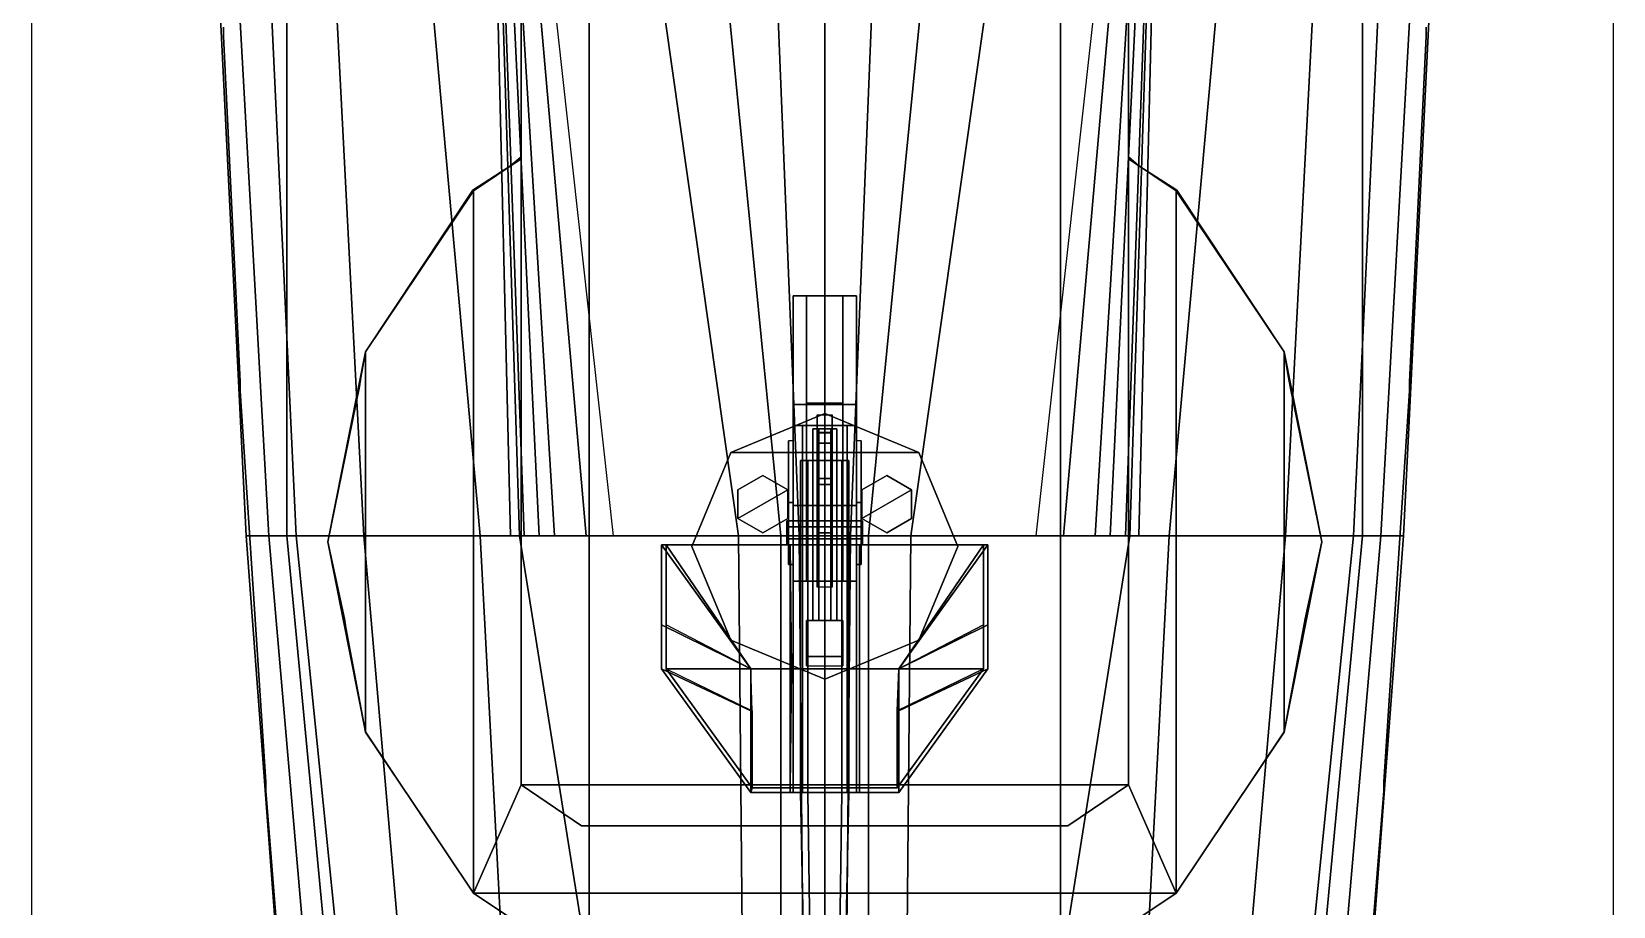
# Model space of a CAD drawing. Header units: millimetres. Extents: x -5.2 to 5.2, y -53.2 to 45.8.
# Drawn here: x -5.25 to 5.22, y -29.73 to -23.94 of the extents above; entities that cross this region are included whole.
import ezdxf

# ---------------------------------------------------------------- set-up
doc = ezdxf.new("R2010")
doc.units = ezdxf.units.MM
doc.header["$XCLIPFRAME"] = 2
for name, color, linetype in [('drawing', 9, 'Continuous'), ('gun', 1, 'Continuous'), ('railings', 6, 'Continuous'), ('sleeve', 5, 'Continuous'), ('superstructure', 3, 'Continuous'), ('turret', 2, 'Continuous')]:
    doc.layers.add(name, color=color, linetype=linetype)
picture_1 = doc.add_image_def('image1.gif', size_in_pixel=(3078, 4230))

msp = doc.modelspace()

# ---------------------------------------------------------------- linework, layer by layer
for points in [[(-4.22, -19.39, 2.89), (-4.12, -19.39, 0.93), (-3.68, -27.28, 0.64), (-3.83, -27.28, 2.93)], [(-3.56, -19.39, 2.98), (-4.22, -19.39, 2.89), (-3.83, -27.28, 2.93), (-3.56, -27.28, 2.98)], [(-4.12, -19.39, 0.93), (-3.87, -19.39, -0.08), (-3.5, -27.28, 0.21), (-3.68, -27.28, 0.64)], [(-3.87, -19.39, -0.08), (-3.46, -19.39, -0.98), (-3.05, -27.28, -0.38), (-3.5, -27.28, 0.21)], [(-1.56, -19.39, 3.08), (-3.56, -19.39, 2.98), (-3.56, -27.28, 2.98), (-1.56, -27.28, 3.08)], [(-3.46, -19.39, -0.98), (-2.99, -19.39, -1.7), (-2.28, -27.28, -1.06), (-3.05, -27.28, -0.38)], [(-2.99, -19.39, -1.7), (-2.27, -19.39, -2.46), (-2.02, -27.28, -1.47), (-2.28, -27.28, -1.06)], [(-2.27, -19.39, -2.46), (-1.69, -19.39, -2.9), (-0.57, -27.28, -2.75), (-2.02, -27.28, -1.47)], [(-2.27, -19.39, -2.46), (-2.27, -19.39, -2.46), (-1.4, -27.28, -2.01), (-1.58, -27.28, -2.01)], [(-2.27, -19.39, -2.46), (-2.27, -19.39, -2.46), (-1.58, -27.28, -2.01), (-1.79, -27.28, -2.1)], [(-2.27, -19.39, -2.46), (-2.27, -19.39, -2.46), (-1.79, -27.28, -2.1), (-1.89, -27.28, -2.1)], [(-2.27, -19.39, -2.46), (-2.27, -19.39, -2.46), (-1.89, -27.28, -2.1), (-1.99, -27.28, -2.05)], [(-2.27, -19.39, -2.46), (-2.27, -19.39, -2.46), (-1.99, -27.28, -2.05), (-2.08, -27.28, -1.9)], [(-2.27, -19.39, -2.46), (-2.27, -19.39, -2.46), (-2.08, -27.28, -1.9), (-2.08, -27.28, -1.78)], [(-2.27, -19.39, -2.46), (-2.27, -19.39, -2.46), (-2.08, -27.28, -1.78), (-2.02, -27.28, -1.66)], [(-2.27, -19.39, -2.46), (-2.27, -19.39, -2.46), (-2.02, -27.28, -1.66), (-2.02, -27.28, -1.47)], [(-1.69, -19.39, -2.9), (-1.07, -19.39, -3.23), (-0.29, -27.28, -3.12), (-0.57, -27.28, -2.75)], [(0, -19.39, 3.08), (-1.56, -19.39, 3.08), (-1.56, -27.28, 3.08), (0, -27.28, 3.08)], [(-1.07, -19.39, -3.23), (-0.49, -19.39, -3.44), (-0.17, -27.28, -3.37), (-0.29, -27.28, -3.12)], [(0, -27.28, -3.48), (-0.17, -27.28, -3.37), (-0.49, -19.39, -3.44), (0, -19.39, -3.48)], [(0, -19.39, -3.48), (0.49, -19.39, -3.44), (0.17, -27.28, -3.37), (0, -27.28, -3.48)], [(0, -27.28, 3.08), (1.56, -27.28, 3.08), (1.56, -19.39, 3.08), (0, -19.39, 3.08)], [(0.29, -27.28, -3.12), (0.17, -27.28, -3.37), (0.49, -19.39, -3.44), (1.07, -19.39, -3.23)], [(0.57, -27.28, -2.75), (0.29, -27.28, -3.12), (1.07, -19.39, -3.23), (1.69, -19.39, -2.9)], [(2.02, -27.28, -1.47), (0.57, -27.28, -2.75), (1.69, -19.39, -2.9), (2.27, -19.39, -2.46)], [(1.58, -27.28, -2.01), (1.4, -27.28, -2.01), (2.27, -19.39, -2.46)], [(1.56, -27.28, 3.08), (3.56, -27.28, 2.98), (3.56, -19.39, 2.98), (1.56, -19.39, 3.08)], [(1.79, -27.28, -2.1), (1.58, -27.28, -2.01), (2.27, -19.39, -2.46)], [(1.89, -27.28, -2.1), (1.79, -27.28, -2.1), (2.27, -19.39, -2.46)], [(1.99, -27.28, -2.05), (1.89, -27.28, -2.1), (2.27, -19.39, -2.46)], [(2.08, -27.28, -1.9), (1.99, -27.28, -2.05), (2.27, -19.39, -2.46)], [(2.28, -27.28, -1.06), (2.02, -27.28, -1.47), (2.27, -19.39, -2.46), (2.99, -19.39, -1.7)], [(2.02, -27.28, -1.47), (2.02, -27.28, -1.66), (2.27, -19.39, -2.46)], [(2.02, -27.28, -1.66), (2.08, -27.28, -1.78), (2.27, -19.39, -2.46)], [(2.08, -27.28, -1.78), (2.08, -27.28, -1.9), (2.27, -19.39, -2.46)], [(3.05, -27.28, -0.38), (2.28, -27.28, -1.06), (2.99, -19.39, -1.7), (3.46, -19.39, -0.98)], [(3.5, -27.28, 0.21), (3.05, -27.28, -0.38), (3.46, -19.39, -0.98), (3.87, -19.39, -0.08)], [(3.68, -27.28, 0.64), (3.5, -27.28, 0.21), (3.87, -19.39, -0.08), (4.12, -19.39, 0.93)], [(3.56, -27.28, 2.98), (3.83, -27.28, 2.93), (4.22, -19.39, 2.89), (3.56, -19.39, 2.98)], [(3.83, -27.28, 2.93), (3.68, -27.28, 0.64), (4.12, -19.39, 0.93), (4.22, -19.39, 2.89)], [(-2.326, -24.994, 5.02), (-2.01, -24.782, 5.02), (-2.01, -24.782, 4.92), (-2.326, -24.994, 4.92)], [(-2.326, -29.646, 5.02), (-2.01, -28.93, 5.02), (-2.01, -24.782, 5.02), (-2.326, -24.994, 5.02)], [(-2.326, -24.994, 4.92), (-2.01, -24.782, 4.92), (-2.01, -28.93, 4.92), (-2.326, -29.646, 4.92)], [(2.01, -24.782, 5.02), (2.326, -24.994, 5.02), (2.326, -24.994, 4.92), (2.01, -24.782, 4.92)], [(2.326, -29.646, 4.92), (2.01, -28.93, 4.92), (2.01, -24.782, 4.92), (2.326, -24.994, 4.92)], [(2.326, -24.994, 5.02), (2.01, -24.782, 5.02), (2.01, -28.93, 5.02), (2.326, -29.646, 5.02)], [(-3.04, -26.061, 5.02), (-2.326, -24.994, 5.02), (-2.326, -24.994, 4.92), (-3.04, -26.061, 4.92)], [(-3.04, -28.579, 5.02), (-2.326, -29.646, 5.02), (-2.326, -24.994, 5.02), (-3.04, -26.061, 5.02)], [(-3.04, -26.061, 4.92), (-2.326, -24.994, 4.92), (-2.326, -29.646, 4.92), (-3.04, -28.579, 4.92)], [(2.326, -24.994, 5.02), (3.04, -26.061, 5.02), (3.04, -26.061, 4.92), (2.326, -24.994, 4.92)], [(3.04, -28.579, 4.92), (2.326, -29.646, 4.92), (2.326, -24.994, 4.92), (3.04, -26.061, 4.92)], [(3.04, -26.061, 5.02), (2.326, -24.994, 5.02), (2.326, -29.646, 5.02), (3.04, -28.579, 5.02)], [(-3.29, -27.32, 5.02), (-3.04, -26.061, 5.02), (-3.04, -26.061, 4.92), (-3.29, -27.32, 4.92)], [(-3.29, -27.32, 5.02), (-3.04, -28.579, 5.02), (-3.04, -26.061, 5.02), (-3.29, -27.32, 5.02)], [(-3.29, -27.32, 4.92), (-3.04, -26.061, 4.92), (-3.04, -28.579, 4.92), (-3.29, -27.32, 4.92)], [(3.04, -26.061, 5.02), (3.29, -27.32, 5.02), (3.29, -27.32, 4.92), (3.04, -26.061, 4.92)], [(3.29, -27.32, 4.92), (3.04, -28.579, 4.92), (3.04, -26.061, 4.92), (3.29, -27.32, 4.92)], [(3.29, -27.32, 5.02), (3.04, -26.061, 5.02), (3.04, -28.579, 5.02), (3.29, -27.32, 5.02)], [(-3.83, -27.28, 2.93), (-3.68, -27.28, 0.64), (-3.02, -34.9, 0.98), (-3.26, -34.9, 2.88)], [(-3.56, -27.28, 2.98), (-3.83, -27.28, 2.93), (-3.26, -34.9, 2.88), (-2.84, -34.9, 3.01)], [(-3.68, -27.28, 0.64), (-3.5, -27.28, 0.21), (-2.73, -34.9, 0.33), (-3.02, -34.9, 0.98)], [(-1.56, -27.28, 3.08), (-3.56, -27.28, 2.98), (-2.84, -34.9, 3.01), (-1.56, -34.9, 3.08)], [(-3.5, -27.28, 0.21), (-3.05, -27.28, -0.38), (-2.39, -34.9, -0.1), (-2.73, -34.9, 0.33)], [(-3.04, -28.579, 5.02), (-3.29, -27.32, 5.02), (-3.29, -27.32, 4.92), (-3.04, -28.579, 4.92)], [(-3.05, -27.28, -0.38), (-2.28, -27.28, -1.06), (-1.88, -34.9, -0.45), (-2.39, -34.9, -0.1)], [(-2.28, -27.28, -1.06), (-2.02, -27.28, -1.47), (-0.81, -34.9, -0.98), (-1.88, -34.9, -0.45)], [(-2.08, -27.28, -1.78), (-1.79, -27.28, -2.1), (-1.58, -27.28, -2.01), (-2.02, -27.28, -1.66)], [(-2.08, -27.28, -1.9), (-1.89, -27.28, -2.1), (-1.79, -27.28, -2.1), (-2.08, -27.28, -1.78)], [(-1.99, -27.28, -2.05), (-1.99, -27.28, -2.05), (-1.89, -27.28, -2.1), (-2.08, -27.28, -1.9)], [(-2.02, -27.28, -1.47), (-0.57, -27.28, -2.75), (-0.5, -34.9, -1.2), (-0.81, -34.9, -0.98)], [(-2.02, -27.28, -1.66), (-1.58, -27.28, -2.01), (-1.4, -27.28, -2.01), (-2.02, -27.28, -1.47)], [(0, -27.28, 3.08), (-1.56, -27.28, 3.08), (-1.56, -34.9, 3.08), (0, -34.9, 3.08)], [(-0.57, -27.28, -2.75), (-0.29, -27.28, -3.12), (-0.29, -34.9, -1.47), (-0.5, -34.9, -1.2)], [(-0.29, -27.28, -3.12), (-0.17, -27.28, -3.37), (-0.1, -34.9, -1.79), (-0.29, -34.9, -1.47)], [(0, -34.9, -2.04), (-0.1, -34.9, -1.79), (-0.17, -27.28, -3.37), (0, -27.28, -3.48)], [(0, -34.9, 3.08), (1.56, -34.9, 3.08), (1.56, -27.28, 3.08), (0, -27.28, 3.08)], [(0, -27.28, -3.48), (0.17, -27.28, -3.37), (0.1, -34.9, -1.79), (0, -34.9, -2.04)], [(0.29, -34.9, -1.47), (0.1, -34.9, -1.79), (0.17, -27.28, -3.37), (0.29, -27.28, -3.12)], [(0.5, -34.9, -1.2), (0.29, -34.9, -1.47), (0.29, -27.28, -3.12), (0.57, -27.28, -2.75)], [(0.81, -34.9, -0.98), (0.5, -34.9, -1.2), (0.57, -27.28, -2.75), (2.02, -27.28, -1.47)], [(1.88, -34.9, -0.45), (0.81, -34.9, -0.98), (2.02, -27.28, -1.47), (2.28, -27.28, -1.06)], [(1.4, -27.28, -2.01), (1.58, -27.28, -2.01), (2.02, -27.28, -1.66), (2.02, -27.28, -1.47)], [(1.56, -34.9, 3.08), (2.84, -34.9, 3.01), (3.56, -27.28, 2.98), (1.56, -27.28, 3.08)], [(1.58, -27.28, -2.01), (1.79, -27.28, -2.1), (2.08, -27.28, -1.78), (2.02, -27.28, -1.66)], [(1.79, -27.28, -2.1), (1.89, -27.28, -2.1), (2.08, -27.28, -1.9), (2.08, -27.28, -1.78)], [(2.39, -34.9, -0.1), (1.88, -34.9, -0.45), (2.28, -27.28, -1.06), (3.05, -27.28, -0.38)], [(1.89, -27.28, -2.1), (1.99, -27.28, -2.05), (1.99, -27.28, -2.05), (2.08, -27.28, -1.9)], [(2.73, -34.9, 0.33), (2.39, -34.9, -0.1), (3.05, -27.28, -0.38), (3.5, -27.28, 0.21)], [(3.02, -34.9, 0.98), (2.73, -34.9, 0.33), (3.5, -27.28, 0.21), (3.68, -27.28, 0.64)], [(2.84, -34.9, 3.01), (3.26, -34.9, 2.88), (3.83, -27.28, 2.93), (3.56, -27.28, 2.98)], [(3.26, -34.9, 2.88), (3.02, -34.9, 0.98), (3.68, -27.28, 0.64), (3.83, -27.28, 2.93)], [(3.29, -27.32, 5.02), (3.04, -28.579, 5.02), (3.04, -28.579, 4.92), (3.29, -27.32, 4.92)], [(-2.326, -29.646, 5.02), (-3.04, -28.579, 5.02), (-3.04, -28.579, 4.92), (-2.326, -29.646, 4.92)], [(3.04, -28.579, 5.02), (2.326, -29.646, 5.02), (2.326, -29.646, 4.92), (3.04, -28.579, 4.92)], [(2.326, -29.646, 5.02), (2.01, -28.93, 5.02), (-2.01, -28.93, 5.02), (-2.326, -29.646, 5.02)], [(-2.326, -29.646, 4.92), (-2.01, -28.93, 4.92), (2.01, -28.93, 4.92), (2.326, -29.646, 4.92)], [(-1.259, -30.36, 5.02), (-2.326, -29.646, 5.02), (-2.326, -29.646, 4.92), (-1.259, -30.36, 4.92)], [(1.259, -30.36, 5.02), (2.326, -29.646, 5.02), (-2.326, -29.646, 5.02), (-1.259, -30.36, 5.02)], [(-1.259, -30.36, 4.92), (-2.326, -29.646, 4.92), (2.326, -29.646, 4.92), (1.259, -30.36, 4.92)], [(2.326, -29.646, 5.02), (1.259, -30.36, 5.02), (1.259, -30.36, 4.92), (2.326, -29.646, 4.92)]]:
    msp.add_3dface(points)
at = {"layer": 'gun'}
for points in [[(-0.12, -26.78, 6.36), (-0.12, -26.4, 6.36), (0.12, -26.4, 6.36), (0.12, -26.78, 6.36)], [(-0.12, -26.4, 6.94), (-0.12, -26.4, 6.36), (-0.12, -26.78, 6.36), (-0.12, -26.78, 6.94)], [(0.12, -26.78, 6.94), (0.12, -26.4, 6.94), (-0.12, -26.4, 6.94), (-0.12, -26.78, 6.94)], [(0.12, -26.4, 6.94), (0.12, -26.4, 6.36), (-0.12, -26.4, 6.36), (-0.12, -26.4, 6.94)], [(0.12, -26.78, 6.36), (0.12, -26.4, 6.36), (0.12, -26.4, 6.94), (0.12, -26.78, 6.94)], [(-0.21, -26.55, 7.04), (0.148, -26.55, 7.188), (0.21, -26.55, 7.04), (-0.148, -26.55, 6.892)], [(-0.148, -26.55, 7.188), (0, -26.55, 7.25), (0.148, -26.55, 7.188), (-0.21, -26.55, 7.04)], [(-0.148, -27.08, 6.892), (-0.21, -27.08, 7.04), (-0.21, -26.55, 7.04), (-0.148, -26.55, 6.892)], [(-0.21, -27.08, 7.04), (-0.148, -27.08, 7.188), (-0.148, -26.55, 7.188), (-0.21, -26.55, 7.04)], [(-0.148, -26.55, 6.892), (0.21, -26.55, 7.04), (0.148, -26.55, 6.892), (0, -26.55, 6.83)], [(0, -27.08, 6.83), (-0.148, -27.08, 6.892), (-0.148, -26.55, 6.892), (0, -26.55, 6.83)], [(-0.148, -27.08, 7.188), (0, -27.08, 7.25), (0, -26.55, 7.25), (-0.148, -26.55, 7.188)], [(0.148, -27.08, 6.892), (0, -27.08, 6.83), (0, -26.55, 6.83), (0.148, -26.55, 6.892)], [(0, -27.08, 7.25), (0.148, -27.08, 7.188), (0.148, -26.55, 7.188), (0, -26.55, 7.25)], [(0.21, -27.08, 7.04), (0.148, -27.08, 6.892), (0.148, -26.55, 6.892), (0.21, -26.55, 7.04)], [(0.148, -27.08, 7.188), (0.21, -27.08, 7.04), (0.21, -26.55, 7.04), (0.148, -26.55, 7.188)], [(-0.16, -26.78, 6.73), (-0.12, -26.78, 6.827), (-0.12, -26.78, 6.633), (-0.16, -26.78, 6.73)], [(-0.113, -28.98, 6.617), (-0.16, -28.98, 6.73), (-0.16, -26.78, 6.73), (-0.113, -26.78, 6.617)], [(-0.16, -28.98, 6.73), (-0.113, -28.98, 6.843), (-0.113, -26.78, 6.843), (-0.16, -26.78, 6.73)], [(-0.12, -26.78, 6.94), (-0.12, -26.78, 6.36), (0.12, -26.78, 6.36), (0.12, -26.78, 6.94)], [(0, -28.98, 6.57), (-0.113, -28.98, 6.617), (-0.113, -26.78, 6.617), (0, -26.78, 6.57)], [(-0.113, -28.98, 6.843), (0, -28.98, 6.89), (0, -26.78, 6.89), (-0.113, -26.78, 6.843)], [(0.113, -28.98, 6.617), (0, -28.98, 6.57), (0, -26.78, 6.57), (0.113, -26.78, 6.617)], [(0, -28.98, 6.89), (0.113, -28.98, 6.843), (0.113, -26.78, 6.843), (0, -26.78, 6.89)], [(0.16, -28.98, 6.73), (0.113, -28.98, 6.617), (0.113, -26.78, 6.617), (0.16, -26.78, 6.73)], [(0.113, -28.98, 6.843), (0.16, -28.98, 6.73), (0.16, -26.78, 6.73), (0.113, -26.78, 6.843)], [(0.12, -26.78, 6.827), (0.16, -26.78, 6.73), (0.12, -26.78, 6.633), (0.12, -26.78, 6.827)], [(-0.148, -27.08, 6.892), (0.21, -27.08, 7.04), (0.148, -27.08, 7.188), (-0.21, -27.08, 7.04)], [(-0.21, -27.08, 7.04), (0.148, -27.08, 7.188), (0, -27.08, 7.25), (-0.148, -27.08, 7.188)], [(0, -27.08, 6.83), (0.148, -27.08, 6.892), (0.21, -27.08, 7.04), (-0.148, -27.08, 6.892)], [(-0.071, -31.92, 6.659), (-0.1, -31.92, 6.73), (-0.16, -28.98, 6.73), (-0.113, -28.98, 6.617)], [(-0.1, -31.92, 6.73), (-0.071, -31.92, 6.801), (-0.113, -28.98, 6.843), (-0.16, -28.98, 6.73)], [(0, -31.92, 6.63), (-0.071, -31.92, 6.659), (-0.113, -28.98, 6.617), (0, -28.98, 6.57)], [(-0.071, -31.92, 6.801), (0, -31.92, 6.83), (0, -28.98, 6.89), (-0.113, -28.98, 6.843)], [(0.071, -31.92, 6.659), (0, -31.92, 6.63), (0, -28.98, 6.57), (0.113, -28.98, 6.617)], [(0, -31.92, 6.83), (0.071, -31.92, 6.801), (0.113, -28.98, 6.843), (0, -28.98, 6.89)], [(0.1, -31.92, 6.73), (0.071, -31.92, 6.659), (0.113, -28.98, 6.617), (0.16, -28.98, 6.73)], [(0.071, -31.92, 6.801), (0.1, -31.92, 6.73), (0.16, -28.98, 6.73), (0.113, -28.98, 6.843)]]:
    msp.add_3dface(points, dxfattribs=at)
at = {"layer": 'railings'}
for points in [[(-2.01, -24.77, 5.85), (-2.01, -24.77, 5.91), (-2.01, -23.84, 5.91), (-2.01, -23.84, 5.85)], [(-2.01, -23.84, 5.85), (-2.01, -23.84, 5.91), (-2.01, -24.77, 5.91), (-2.01, -24.77, 5.85)], [(-2.01, -23.84, 5.53), (-2.01, -23.84, 5.59), (-2.01, -24.77, 5.59), (-2.01, -24.77, 5.53)], [(-2.01, -24.77, 5.53), (-2.01, -24.77, 5.59), (-2.01, -23.84, 5.59), (-2.01, -23.84, 5.53)], [(2.01, -24.77, 5.53), (2.01, -24.77, 5.59), (2.01, -23.84, 5.59), (2.01, -23.84, 5.53)], [(2.01, -23.84, 5.53), (2.01, -23.84, 5.59), (2.01, -24.77, 5.59), (2.01, -24.77, 5.53)], [(2.01, -23.84, 5.85), (2.01, -23.84, 5.91), (2.01, -24.77, 5.91), (2.01, -24.77, 5.85)], [(2.01, -24.77, 5.85), (2.01, -24.77, 5.91), (2.01, -23.84, 5.91), (2.01, -23.84, 5.85)], [(-3.98, -23.97, 2.9), (-3.98, -23.91, 2.9), (-3.98, -23.91, 4.14), (-3.98, -23.97, 4.14)], [(-3.98, -23.97, 4.14), (-3.98, -23.91, 4.14), (-3.98, -23.91, 2.9), (-3.98, -23.97, 2.9)], [(-3.87, -26.26, 4.08), (-3.87, -26.26, 4.14), (-3.98, -23.97, 4.14), (-3.98, -23.97, 4.08)], [(-3.98, -23.97, 4.08), (-3.98, -23.97, 4.14), (-3.87, -26.26, 4.14), (-3.87, -26.26, 4.08)], [(-3.98, -23.97, 3.67), (-3.98, -23.97, 3.73), (-3.87, -26.26, 3.73), (-3.87, -26.26, 3.67)], [(-3.87, -26.26, 3.67), (-3.87, -26.26, 3.73), (-3.98, -23.97, 3.73), (-3.98, -23.97, 3.67)], [(-3.87, -26.26, 3.26), (-3.87, -26.26, 3.32), (-3.98, -23.97, 3.32), (-3.98, -23.97, 3.26)], [(-3.98, -23.97, 3.26), (-3.98, -23.97, 3.32), (-3.87, -26.26, 3.32), (-3.87, -26.26, 3.26)], [(3.98, -23.97, 3.26), (3.98, -23.97, 3.32), (3.87, -26.26, 3.32), (3.87, -26.26, 3.26)], [(3.87, -26.26, 3.26), (3.87, -26.26, 3.32), (3.98, -23.97, 3.32), (3.98, -23.97, 3.26)], [(3.87, -26.26, 3.67), (3.87, -26.26, 3.73), (3.98, -23.97, 3.73), (3.98, -23.97, 3.67)], [(3.98, -23.97, 3.67), (3.98, -23.97, 3.73), (3.87, -26.26, 3.73), (3.87, -26.26, 3.67)], [(3.98, -23.97, 4.08), (3.98, -23.97, 4.14), (3.87, -26.26, 4.14), (3.87, -26.26, 4.08)], [(3.87, -26.26, 4.08), (3.87, -26.26, 4.14), (3.98, -23.97, 4.14), (3.98, -23.97, 4.08)], [(3.98, -23.97, 2.9), (3.98, -23.91, 2.9), (3.98, -23.91, 4.14), (3.98, -23.97, 4.14)], [(3.98, -23.97, 4.14), (3.98, -23.91, 4.14), (3.98, -23.91, 2.9), (3.98, -23.97, 2.9)], [(-2.08, -24.83, 5.02), (-2.01, -24.77, 5.02), (-2.01, -24.77, 5.91), (-2.08, -24.83, 5.91)], [(-2.08, -24.83, 5.91), (-2.01, -24.77, 5.91), (-2.01, -24.77, 5.02), (-2.08, -24.83, 5.02)], [(2.08, -24.83, 5.02), (2.01, -24.77, 5.02), (2.01, -24.77, 5.91), (2.08, -24.83, 5.91)], [(2.08, -24.83, 5.91), (2.01, -24.77, 5.91), (2.01, -24.77, 5.02), (2.08, -24.83, 5.02)], [(-2.33, -24.99, 5.85), (-2.33, -24.99, 5.91), (-2.08, -24.83, 5.91), (-2.08, -24.83, 5.85)], [(-2.08, -24.83, 5.85), (-2.08, -24.83, 5.91), (-2.33, -24.99, 5.91), (-2.33, -24.99, 5.85)], [(-2.08, -24.83, 5.53), (-2.08, -24.83, 5.59), (-2.33, -24.99, 5.59), (-2.33, -24.99, 5.53)], [(-2.33, -24.99, 5.53), (-2.33, -24.99, 5.59), (-2.08, -24.83, 5.59), (-2.08, -24.83, 5.53)], [(2.33, -24.99, 5.53), (2.33, -24.99, 5.59), (2.08, -24.83, 5.59), (2.08, -24.83, 5.53)], [(2.08, -24.83, 5.53), (2.08, -24.83, 5.59), (2.33, -24.99, 5.59), (2.33, -24.99, 5.53)], [(2.08, -24.83, 5.85), (2.08, -24.83, 5.91), (2.33, -24.99, 5.91), (2.33, -24.99, 5.85)], [(2.33, -24.99, 5.85), (2.33, -24.99, 5.91), (2.08, -24.83, 5.91), (2.08, -24.83, 5.85)], [(-3.04, -26.06, 5.85), (-3.04, -26.06, 5.91), (-2.33, -24.99, 5.91), (-2.33, -24.99, 5.85)], [(-2.33, -24.99, 5.85), (-2.33, -24.99, 5.91), (-3.04, -26.06, 5.91), (-3.04, -26.06, 5.85)], [(-2.33, -24.99, 5.53), (-2.33, -24.99, 5.59), (-3.04, -26.06, 5.59), (-3.04, -26.06, 5.53)], [(-3.04, -26.06, 5.53), (-3.04, -26.06, 5.59), (-2.33, -24.99, 5.59), (-2.33, -24.99, 5.53)], [(3.04, -26.06, 5.53), (3.04, -26.06, 5.59), (2.33, -24.99, 5.59), (2.33, -24.99, 5.53)], [(2.33, -24.99, 5.53), (2.33, -24.99, 5.59), (3.04, -26.06, 5.59), (3.04, -26.06, 5.53)], [(2.33, -24.99, 5.85), (2.33, -24.99, 5.91), (3.04, -26.06, 5.91), (3.04, -26.06, 5.85)], [(3.04, -26.06, 5.85), (3.04, -26.06, 5.91), (2.33, -24.99, 5.91), (2.33, -24.99, 5.85)], [(-3.07, -26.23, 5.85), (-3.07, -26.23, 5.91), (-3.04, -26.06, 5.91), (-3.04, -26.06, 5.85)], [(-3.04, -26.06, 5.85), (-3.04, -26.06, 5.91), (-3.07, -26.23, 5.91), (-3.07, -26.23, 5.85)], [(-3.07, -26.23, 5.53), (-3.07, -26.23, 5.59), (-3.04, -26.06, 5.59), (-3.04, -26.06, 5.53)], [(-3.04, -26.06, 5.53), (-3.04, -26.06, 5.59), (-3.07, -26.23, 5.59), (-3.07, -26.23, 5.53)], [(3.04, -26.06, 5.53), (3.04, -26.06, 5.59), (3.07, -26.23, 5.59), (3.07, -26.23, 5.53)], [(3.07, -26.23, 5.53), (3.07, -26.23, 5.59), (3.04, -26.06, 5.59), (3.04, -26.06, 5.53)], [(3.07, -26.23, 5.85), (3.07, -26.23, 5.91), (3.04, -26.06, 5.91), (3.04, -26.06, 5.85)], [(3.04, -26.06, 5.85), (3.04, -26.06, 5.91), (3.07, -26.23, 5.91), (3.07, -26.23, 5.85)], [(-3.87, -26.32, 4.14), (-3.87, -26.26, 4.14), (-3.87, -26.26, 2.92), (-3.87, -26.32, 2.92)], [(-3.87, -26.32, 2.92), (-3.87, -26.26, 2.92), (-3.87, -26.26, 4.14), (-3.87, -26.32, 4.14)], [(-3.08, -26.29, 5.02), (-3.07, -26.23, 5.02), (-3.07, -26.23, 5.91), (-3.08, -26.29, 5.91)], [(-3.08, -26.29, 5.91), (-3.07, -26.23, 5.91), (-3.07, -26.23, 5.02), (-3.08, -26.29, 5.02)], [(3.08, -26.29, 5.91), (3.07, -26.23, 5.91), (3.07, -26.23, 5.02), (3.08, -26.29, 5.02)], [(3.08, -26.29, 5.02), (3.07, -26.23, 5.02), (3.07, -26.23, 5.91), (3.08, -26.29, 5.91)], [(3.87, -26.32, 2.92), (3.87, -26.26, 2.92), (3.87, -26.26, 4.14), (3.87, -26.32, 4.14)], [(3.87, -26.32, 4.14), (3.87, -26.26, 4.14), (3.87, -26.26, 2.92), (3.87, -26.32, 2.92)], [(-3.87, -26.32, 4.08), (-3.87, -26.32, 4.14), (-3.7, -28.91, 4.14), (-3.7, -28.91, 4.08)], [(-3.7, -28.91, 4.08), (-3.7, -28.91, 4.14), (-3.87, -26.32, 4.14), (-3.87, -26.32, 4.08)], [(-3.7, -28.91, 3.67), (-3.7, -28.91, 3.73), (-3.87, -26.32, 3.73), (-3.87, -26.32, 3.67)], [(-3.87, -26.32, 3.67), (-3.87, -26.32, 3.73), (-3.7, -28.91, 3.73), (-3.7, -28.91, 3.67)], [(-3.87, -26.32, 3.26), (-3.87, -26.32, 3.32), (-3.7, -28.91, 3.32), (-3.7, -28.91, 3.26)], [(-3.7, -28.91, 3.26), (-3.7, -28.91, 3.32), (-3.87, -26.32, 3.32), (-3.87, -26.32, 3.26)], [(-3.29, -27.32, 5.85), (-3.29, -27.32, 5.91), (-3.08, -26.29, 5.91), (-3.08, -26.29, 5.85)], [(-3.08, -26.29, 5.85), (-3.08, -26.29, 5.91), (-3.29, -27.32, 5.91), (-3.29, -27.32, 5.85)], [(-3.29, -27.32, 5.53), (-3.29, -27.32, 5.59), (-3.08, -26.29, 5.59), (-3.08, -26.29, 5.53)], [(-3.08, -26.29, 5.53), (-3.08, -26.29, 5.59), (-3.29, -27.32, 5.59), (-3.29, -27.32, 5.53)], [(3.08, -26.29, 5.53), (3.08, -26.29, 5.59), (3.29, -27.32, 5.59), (3.29, -27.32, 5.53)], [(3.29, -27.32, 5.53), (3.29, -27.32, 5.59), (3.08, -26.29, 5.59), (3.08, -26.29, 5.53)], [(3.29, -27.32, 5.85), (3.29, -27.32, 5.91), (3.08, -26.29, 5.91), (3.08, -26.29, 5.85)], [(3.08, -26.29, 5.85), (3.08, -26.29, 5.91), (3.29, -27.32, 5.91), (3.29, -27.32, 5.85)], [(3.7, -28.91, 3.26), (3.7, -28.91, 3.32), (3.87, -26.32, 3.32), (3.87, -26.32, 3.26)], [(3.87, -26.32, 3.26), (3.87, -26.32, 3.32), (3.7, -28.91, 3.32), (3.7, -28.91, 3.26)], [(3.87, -26.32, 3.67), (3.87, -26.32, 3.73), (3.7, -28.91, 3.73), (3.7, -28.91, 3.67)], [(3.7, -28.91, 3.67), (3.7, -28.91, 3.73), (3.87, -26.32, 3.73), (3.87, -26.32, 3.67)], [(3.7, -28.91, 4.08), (3.7, -28.91, 4.14), (3.87, -26.32, 4.14), (3.87, -26.32, 4.08)], [(3.87, -26.32, 4.08), (3.87, -26.32, 4.14), (3.7, -28.91, 4.14), (3.7, -28.91, 4.08)], [(-3.18, -27.83, 5.85), (-3.18, -27.83, 5.91), (-3.29, -27.32, 5.91), (-3.29, -27.32, 5.85)], [(-3.29, -27.32, 5.85), (-3.29, -27.32, 5.91), (-3.18, -27.83, 5.91), (-3.18, -27.83, 5.85)], [(-3.29, -27.32, 5.53), (-3.29, -27.32, 5.59), (-3.18, -27.83, 5.59), (-3.18, -27.83, 5.53)], [(-3.18, -27.83, 5.53), (-3.18, -27.83, 5.59), (-3.29, -27.32, 5.59), (-3.29, -27.32, 5.53)], [(3.18, -27.83, 5.53), (3.18, -27.83, 5.59), (3.29, -27.32, 5.59), (3.29, -27.32, 5.53)], [(3.29, -27.32, 5.53), (3.29, -27.32, 5.59), (3.18, -27.83, 5.59), (3.18, -27.83, 5.53)], [(3.29, -27.32, 5.85), (3.29, -27.32, 5.91), (3.18, -27.83, 5.91), (3.18, -27.83, 5.85)], [(3.18, -27.83, 5.85), (3.18, -27.83, 5.91), (3.29, -27.32, 5.91), (3.29, -27.32, 5.85)], [(-3.17, -27.89, 5.91), (-3.18, -27.83, 5.91), (-3.18, -27.83, 5.02), (-3.17, -27.89, 5.02)], [(-3.17, -27.89, 5.02), (-3.18, -27.83, 5.02), (-3.18, -27.83, 5.91), (-3.17, -27.89, 5.91)], [(3.17, -27.89, 5.91), (3.18, -27.83, 5.91), (3.18, -27.83, 5.02), (3.17, -27.89, 5.02)], [(3.17, -27.89, 5.02), (3.18, -27.83, 5.02), (3.18, -27.83, 5.91), (3.17, -27.89, 5.91)], [(-3.04, -28.58, 5.85), (-3.04, -28.58, 5.91), (-3.17, -27.89, 5.91), (-3.17, -27.89, 5.85)], [(-3.17, -27.89, 5.85), (-3.17, -27.89, 5.91), (-3.04, -28.58, 5.91), (-3.04, -28.58, 5.85)], [(-3.04, -28.58, 5.53), (-3.04, -28.58, 5.59), (-3.17, -27.89, 5.59), (-3.17, -27.89, 5.53)], [(-3.17, -27.89, 5.53), (-3.17, -27.89, 5.59), (-3.04, -28.58, 5.59), (-3.04, -28.58, 5.53)], [(3.17, -27.89, 5.53), (3.17, -27.89, 5.59), (3.04, -28.58, 5.59), (3.04, -28.58, 5.53)], [(3.04, -28.58, 5.53), (3.04, -28.58, 5.59), (3.17, -27.89, 5.59), (3.17, -27.89, 5.53)], [(3.04, -28.58, 5.85), (3.04, -28.58, 5.91), (3.17, -27.89, 5.91), (3.17, -27.89, 5.85)], [(3.17, -27.89, 5.85), (3.17, -27.89, 5.91), (3.04, -28.58, 5.91), (3.04, -28.58, 5.85)], [(-3.04, -28.58, 5.85), (-3.04, -28.58, 5.91), (-2.65, -29.16, 5.91), (-2.65, -29.16, 5.85)], [(-2.65, -29.16, 5.85), (-2.65, -29.16, 5.91), (-3.04, -28.58, 5.91), (-3.04, -28.58, 5.85)], [(-3.04, -28.58, 5.53), (-3.04, -28.58, 5.59), (-2.65, -29.16, 5.59), (-2.65, -29.16, 5.53)], [(-2.65, -29.16, 5.53), (-2.65, -29.16, 5.59), (-3.04, -28.58, 5.59), (-3.04, -28.58, 5.53)], [(2.65, -29.16, 5.53), (2.65, -29.16, 5.59), (3.04, -28.58, 5.59), (3.04, -28.58, 5.53)], [(3.04, -28.58, 5.53), (3.04, -28.58, 5.59), (2.65, -29.16, 5.59), (2.65, -29.16, 5.53)], [(3.04, -28.58, 5.85), (3.04, -28.58, 5.91), (2.65, -29.16, 5.91), (2.65, -29.16, 5.85)], [(2.65, -29.16, 5.85), (2.65, -29.16, 5.91), (3.04, -28.58, 5.91), (3.04, -28.58, 5.85)], [(-3.7, -28.97, 2.92), (-3.7, -28.91, 2.92), (-3.7, -28.91, 4.14), (-3.7, -28.97, 4.14)], [(-3.7, -28.97, 4.14), (-3.7, -28.91, 4.14), (-3.7, -28.91, 2.92), (-3.7, -28.97, 2.92)], [(-3.45, -32.09, 4.08), (-3.45, -32.09, 4.14), (-3.7, -28.97, 4.14), (-3.7, -28.97, 4.08)], [(-3.7, -28.97, 4.08), (-3.7, -28.97, 4.14), (-3.45, -32.09, 4.14), (-3.45, -32.09, 4.08)], [(-3.7, -28.97, 3.67), (-3.7, -28.97, 3.73), (-3.45, -32.09, 3.73), (-3.45, -32.09, 3.67)], [(-3.45, -32.09, 3.67), (-3.45, -32.09, 3.73), (-3.7, -28.97, 3.73), (-3.7, -28.97, 3.67)], [(-3.45, -32.09, 3.26), (-3.45, -32.09, 3.32), (-3.7, -28.97, 3.32), (-3.7, -28.97, 3.26)], [(-3.7, -28.97, 3.26), (-3.7, -28.97, 3.32), (-3.45, -32.09, 3.32), (-3.45, -32.09, 3.26)], [(3.7, -28.97, 3.26), (3.7, -28.97, 3.32), (3.45, -32.09, 3.32), (3.45, -32.09, 3.26)], [(3.45, -32.09, 3.26), (3.45, -32.09, 3.32), (3.7, -28.97, 3.32), (3.7, -28.97, 3.26)], [(3.45, -32.09, 3.67), (3.45, -32.09, 3.73), (3.7, -28.97, 3.73), (3.7, -28.97, 3.67)], [(3.7, -28.97, 3.67), (3.7, -28.97, 3.73), (3.45, -32.09, 3.73), (3.45, -32.09, 3.67)], [(3.7, -28.97, 4.08), (3.7, -28.97, 4.14), (3.45, -32.09, 4.14), (3.45, -32.09, 4.08)], [(3.45, -32.09, 4.08), (3.45, -32.09, 4.14), (3.7, -28.97, 4.14), (3.7, -28.97, 4.08)], [(3.7, -28.97, 2.92), (3.7, -28.91, 2.92), (3.7, -28.91, 4.14), (3.7, -28.97, 4.14)], [(3.7, -28.97, 4.14), (3.7, -28.91, 4.14), (3.7, -28.91, 2.92), (3.7, -28.97, 2.92)], [(-2.61, -29.22, 5.91), (-2.65, -29.16, 5.91), (-2.65, -29.16, 5.02), (-2.61, -29.22, 5.02)], [(-2.61, -29.22, 5.02), (-2.65, -29.16, 5.02), (-2.65, -29.16, 5.91), (-2.61, -29.22, 5.91)], [(2.61, -29.22, 5.02), (2.65, -29.16, 5.02), (2.65, -29.16, 5.91), (2.61, -29.22, 5.91)], [(2.61, -29.22, 5.91), (2.65, -29.16, 5.91), (2.65, -29.16, 5.02), (2.61, -29.22, 5.02)]]:
    msp.add_3dface(points, dxfattribs=at)
at = {"layer": 'sleeve'}
for points in [[(-0.12, -25.69, 6.24), (-0.12, -25.69, 6.12), (-0.21, -25.69, 6.12), (-0.21, -25.69, 6.24)], [(-0.21, -25.69, 6.24), (-0.21, -25.69, 6.05), (-0.21, -26.41, 5.97), (-0.21, -26.41, 6.24)], [(-0.21, -26.41, 5.97), (-0.21, -25.69, 6.05), (0.21, -25.69, 6.05), (0.21, -26.41, 5.97)], [(0.21, -25.69, 6.12), (0.21, -25.69, 6.05), (-0.21, -25.69, 6.05), (-0.21, -25.69, 6.12)], [(-0.12, -26.41, 6.24), (-0.12, -25.69, 6.24), (-0.21, -25.69, 6.24), (-0.21, -26.41, 6.24)], [(-0.12, -26.41, 6.12), (-0.12, -25.69, 6.12), (-0.12, -25.69, 6.24), (-0.12, -26.41, 6.24)], [(0.12, -27.58, 6.12), (0.12, -25.69, 6.12), (-0.12, -25.69, 6.12), (-0.12, -27.58, 6.12)], [(0.12, -25.69, 6.24), (0.12, -25.69, 6.12), (0.12, -26.41, 6.12), (0.12, -26.41, 6.24)], [(0.21, -25.69, 6.24), (0.21, -25.69, 6.12), (0.12, -25.69, 6.12), (0.12, -25.69, 6.24)], [(0.21, -26.41, 6.24), (0.21, -25.69, 6.24), (0.12, -25.69, 6.24), (0.12, -26.41, 6.24)], [(0.21, -26.41, 5.97), (0.21, -25.69, 6.05), (0.21, -25.69, 6.24), (0.21, -26.41, 6.24)], [(-0.21, -26.41, 6.4), (-0.21, -26.41, 5.97), (-0.21, -27.58, 5.97), (-0.21, -27.58, 6.4)], [(-0.21, -27.58, 5.97), (-0.21, -26.41, 5.97), (0.21, -26.41, 5.97), (0.21, -27.58, 5.97)], [(-0.12, -27.58, 6.4), (-0.12, -26.41, 6.4), (-0.21, -26.41, 6.4), (-0.21, -27.58, 6.4)], [(-0.12, -26.41, 6.4), (-0.12, -26.41, 6.24), (-0.21, -26.41, 6.24), (-0.21, -26.41, 6.4)], [(-0.12, -27.58, 6.12), (-0.12, -26.41, 6.12), (-0.12, -26.41, 6.4), (-0.12, -27.58, 6.4)], [(-0.05, -26.595, 5.795), (-0.05, -26.479, 5.97), (-0.05, -26.597, 5.97), (-0.05, -26.666, 5.866)], [(-0.05, -26.595, 5.795), (-0.05, -26.479, 5.97), (0.05, -26.479, 5.97), (0.05, -26.595, 5.795)], [(0.05, -26.666, 5.866), (0.05, -26.597, 5.97), (0.05, -26.479, 5.97), (0.05, -26.595, 5.795)], [(0.12, -26.41, 6.4), (0.12, -26.41, 6.12), (0.12, -27.58, 6.12), (0.12, -27.58, 6.4)], [(0.21, -26.41, 6.4), (0.21, -26.41, 6.24), (0.12, -26.41, 6.24), (0.12, -26.41, 6.4)], [(0.21, -27.58, 6.4), (0.21, -26.41, 6.4), (0.12, -26.41, 6.4), (0.12, -27.58, 6.4)], [(0.21, -27.58, 5.97), (0.21, -26.41, 5.97), (0.21, -26.41, 6.4), (0.21, -27.58, 6.4)], [(-0.04, -27.84, 7.041), (-0.08, -27.84, 7.11), (-0.08, -26.57, 7.11), (-0.04, -26.57, 7.041)], [(-0.08, -27.84, 7.11), (-0.04, -27.84, 7.179), (-0.04, -26.57, 7.179), (-0.08, -26.57, 7.11)], [(0.04, -27.84, 7.041), (-0.04, -27.84, 7.041), (-0.04, -26.57, 7.041), (0.04, -26.57, 7.041)], [(-0.04, -27.84, 7.179), (0.04, -27.84, 7.179), (0.04, -26.57, 7.179), (-0.04, -26.57, 7.179)], [(0.08, -27.84, 7.11), (0.04, -27.84, 7.041), (0.04, -26.57, 7.041), (0.08, -26.57, 7.11)], [(0.04, -27.84, 7.179), (0.08, -27.84, 7.11), (0.08, -26.57, 7.11), (0.04, -26.57, 7.179)], [(-0.05, -26.9, 5.592), (-0.05, -26.595, 5.795), (-0.05, -26.666, 5.866), (-0.05, -26.939, 5.684)], [(-0.05, -26.9, 5.592), (-0.05, -26.595, 5.795), (0.05, -26.595, 5.795), (0.05, -26.9, 5.592)], [(-0.05, -26.666, 5.866), (-0.05, -26.597, 5.97), (0.05, -26.597, 5.97), (0.05, -26.666, 5.866)], [(-0.05, -26.939, 5.684), (-0.05, -26.666, 5.866), (0.05, -26.666, 5.866), (0.05, -26.939, 5.684)], [(0.05, -26.939, 5.684), (0.05, -26.666, 5.866), (0.05, -26.595, 5.795), (0.05, -26.9, 5.592)], [(-0.05, -27.26, 5.52), (-0.05, -26.9, 5.592), (-0.05, -26.939, 5.684), (-0.05, -27.26, 5.62)], [(-0.05, -27.26, 5.52), (-0.05, -26.9, 5.592), (0.05, -26.9, 5.592), (0.05, -27.26, 5.52)], [(0.05, -27.26, 5.62), (0.05, -26.939, 5.684), (0.05, -26.9, 5.592), (0.05, -27.26, 5.52)], [(-0.05, -27.26, 5.62), (-0.05, -26.939, 5.684), (0.05, -26.939, 5.684), (0.05, -27.26, 5.62)], [(-0.21, -27.08, 6.73), (0.148, -27.08, 6.582), (0, -27.08, 6.52), (-0.148, -27.08, 6.582)], [(-0.148, -27.08, 6.878), (0.21, -27.08, 6.73), (0.148, -27.08, 6.582), (-0.21, -27.08, 6.73)], [(-0.148, -28.98, 6.582), (-0.21, -28.98, 6.73), (-0.21, -27.08, 6.73), (-0.148, -27.08, 6.582)], [(-0.21, -28.98, 6.73), (-0.148, -28.98, 6.878), (-0.148, -27.08, 6.878), (-0.21, -27.08, 6.73)], [(0, -27.08, 6.94), (0.148, -27.08, 6.878), (0.21, -27.08, 6.73), (-0.148, -27.08, 6.878)], [(0, -28.98, 6.52), (-0.148, -28.98, 6.582), (-0.148, -27.08, 6.582), (0, -27.08, 6.52)], [(-0.148, -28.98, 6.878), (0, -28.98, 6.94), (0, -27.08, 6.94), (-0.148, -27.08, 6.878)], [(0.148, -28.98, 6.582), (0, -28.98, 6.52), (0, -27.08, 6.52), (0.148, -27.08, 6.582)], [(0, -28.98, 6.94), (0.148, -28.98, 6.878), (0.148, -27.08, 6.878), (0, -27.08, 6.94)], [(0.21, -28.98, 6.73), (0.148, -28.98, 6.582), (0.148, -27.08, 6.582), (0.21, -27.08, 6.73)], [(0.148, -28.98, 6.878), (0.21, -28.98, 6.73), (0.21, -27.08, 6.73), (0.148, -27.08, 6.878)], [(-0.25, -27.22, 6.391), (-0.25, -27.18, 6.46), (0.25, -27.18, 6.46), (0.25, -27.22, 6.391)], [(-0.25, -27.18, 6.46), (-0.25, -27.22, 6.529), (0.25, -27.22, 6.529), (0.25, -27.18, 6.46)], [(-0.25, -27.22, 6.391), (-0.25, -27.3, 6.391), (-0.25, -27.34, 6.46), (-0.25, -27.18, 6.46)], [(-0.25, -27.18, 6.46), (-0.25, -27.34, 6.46), (-0.25, -27.3, 6.529), (-0.25, -27.22, 6.529)], [(-0.25, -27.3, 6.391), (-0.25, -27.22, 6.391), (0.25, -27.22, 6.391), (0.25, -27.3, 6.391)], [(-0.25, -27.22, 6.529), (-0.25, -27.3, 6.529), (0.25, -27.3, 6.529), (0.25, -27.22, 6.529)], [(0.25, -27.34, 6.46), (0.25, -27.18, 6.46), (0.25, -27.22, 6.529), (0.25, -27.3, 6.529)], [(0.25, -27.3, 6.391), (0.25, -27.22, 6.391), (0.25, -27.18, 6.46), (0.25, -27.34, 6.46)], [(-0.25, -27.34, 6.46), (-0.25, -27.3, 6.391), (0.25, -27.3, 6.391), (0.25, -27.34, 6.46)], [(-0.25, -27.3, 6.529), (-0.25, -27.34, 6.46), (0.25, -27.34, 6.46), (0.25, -27.3, 6.529)], [(-0.05, -27.62, 5.592), (-0.05, -27.26, 5.52), (-0.05, -27.26, 5.62), (-0.05, -27.581, 5.684)], [(-0.05, -27.581, 5.684), (-0.05, -27.26, 5.62), (0.05, -27.26, 5.62), (0.05, -27.581, 5.684)], [(-0.05, -27.62, 5.592), (-0.05, -27.26, 5.52), (0.05, -27.26, 5.52), (0.05, -27.62, 5.592)], [(0.05, -27.581, 5.684), (0.05, -27.26, 5.62), (0.05, -27.26, 5.52), (0.05, -27.62, 5.592)], [(-0.21, -27.58, 6.4), (-0.21, -27.58, 6.12), (-0.12, -27.58, 6.12), (-0.12, -27.58, 6.4)], [(-0.21, -27.58, 6.12), (-0.21, -27.58, 5.97), (0.21, -27.58, 5.97), (0.21, -27.58, 6.12)], [(-0.05, -27.62, 5.592), (-0.05, -27.581, 5.684), (0.05, -27.581, 5.684), (0.05, -27.62, 5.592)], [(0.12, -27.58, 6.4), (0.12, -27.58, 6.12), (0.21, -27.58, 6.12), (0.21, -27.58, 6.4)], [(0.12, -27.84, 7.2), (0.12, -27.84, 6.89), (-0.12, -27.84, 6.89), (-0.12, -27.84, 7.2)], [(-0.12, -27.84, 7.2), (-0.12, -27.84, 6.89), (-0.12, -28.14, 6.89), (-0.12, -28.08, 7.2)], [(0.12, -28.08, 7.2), (0.12, -27.84, 7.2), (-0.12, -27.84, 7.2), (-0.12, -28.08, 7.2)], [(0.12, -28.14, 6.89), (0.12, -27.84, 6.89), (0.12, -27.84, 7.2), (0.12, -28.08, 7.2)], [(-0.12, -28.08, 7.2), (-0.12, -28.14, 6.89), (0.12, -28.14, 6.89), (0.12, -28.08, 7.2)], [(-0.21, -28.98, 6.73), (0.148, -28.98, 6.582), (0.21, -28.98, 6.73), (-0.148, -28.98, 6.878)], [(-0.148, -28.98, 6.582), (0, -28.98, 6.52), (0.148, -28.98, 6.582), (-0.21, -28.98, 6.73)], [(-0.148, -28.98, 6.878), (0.21, -28.98, 6.73), (0.148, -28.98, 6.878), (0, -28.98, 6.94)]]:
    msp.add_3dface(points, dxfattribs=at)
at = {"layer": 'superstructure'}
for points in [[(2.01, -28.93, 5.02), (2.01, -19.6, 5.02), (-2.01, -19.6, 5.02), (-2.01, -28.93, 5.02)], [(-2.01, -19.6, 5.02), (-2.01, -19.6, 2.93), (-2.01, -28.93, 2.93), (-2.01, -28.93, 5.02)], [(2.01, -28.93, 2.93), (2.01, -19.6, 2.93), (2.01, -19.6, 5.02), (2.01, -28.93, 5.02)], [(-1.61, -29.2, 2.93), (-1.61, -29.2, 5.02), (-2.01, -28.93, 5.02), (-2.01, -28.93, 2.93)], [(2.01, -28.93, 5.02), (1.61, -29.2, 5.02), (1.61, -29.2, 2.93), (2.01, -28.93, 2.93)], [(1.61, -29.2, 2.93), (1.61, -29.2, 5.02), (-1.61, -29.2, 5.02), (-1.61, -29.2, 2.93)]]:
    msp.add_3dface(points, dxfattribs=at)
at = {"layer": 'turret'}
for points in [[(-0.622, -26.728, 5.37), (0.622, -26.728, 5.37), (0, -26.47, 5.37)], [(-0.622, -26.728, 5.37), (0, -26.47, 5.37), (0, -26.47, 5.02), (-0.622, -26.728, 5.02)], [(0, -26.47, 5.37), (0.622, -26.728, 5.37), (0.622, -26.728, 5.02), (0, -26.47, 5.02)], [(-0.24, -27.06, 6.55), (-0.24, -26.65, 5.37), (-0.24, -27.47, 5.37), (-0.24, -27.47, 6.55)], [(-0.21, -27.06, 6.55), (-0.21, -26.65, 5.37), (-0.24, -26.65, 5.37), (-0.24, -27.06, 6.55)], [(-0.21, -27.47, 5.37), (-0.21, -26.65, 5.37), (-0.21, -27.06, 6.55), (-0.21, -27.47, 6.55)], [(0.24, -27.06, 6.55), (0.24, -26.65, 5.37), (0.21, -26.65, 5.37), (0.21, -27.06, 6.55)], [(0.21, -27.06, 6.55), (0.21, -26.65, 5.37), (0.21, -27.47, 5.37), (0.21, -27.47, 6.55)], [(0.24, -27.47, 5.37), (0.24, -26.65, 5.37), (0.24, -27.06, 6.55), (0.24, -27.47, 6.55)], [(-0.88, -27.35, 5.37), (-0.622, -26.728, 5.37), (-0.622, -26.728, 5.02), (-0.88, -27.35, 5.02)], [(-0.876, -27.34, 5.37), (0.876, -27.34, 5.37), (0.622, -26.728, 5.37), (-0.622, -26.728, 5.37)], [(0.622, -26.728, 5.37), (0.88, -27.35, 5.37), (0.88, -27.35, 5.02), (0.622, -26.728, 5.02)], [(-0.575, -26.975, 5.77), (-0.41, -26.88, 5.77), (-0.41, -26.88, 5.72), (-0.575, -26.975, 5.72)], [(-0.41, -26.88, 5.77), (-0.575, -26.975, 5.77), (-0.575, -27.165, 5.77), (-0.245, -26.975, 5.77)], [(-0.575, -26.975, 5.72), (-0.41, -26.88, 5.72), (-0.245, -26.975, 5.72), (-0.575, -27.165, 5.72)], [(-0.41, -26.88, 5.77), (-0.245, -26.975, 5.77), (-0.245, -26.975, 5.72), (-0.41, -26.88, 5.72)], [(0.245, -26.975, 5.72), (0.41, -26.88, 5.72), (0.575, -26.975, 5.72), (0.245, -27.165, 5.72)], [(0.41, -26.88, 5.77), (0.245, -26.975, 5.77), (0.245, -27.165, 5.77), (0.575, -26.975, 5.77)], [(0.245, -26.975, 5.77), (0.41, -26.88, 5.77), (0.41, -26.88, 5.72), (0.245, -26.975, 5.72)], [(0.41, -26.88, 5.77), (0.575, -26.975, 5.77), (0.575, -26.975, 5.72), (0.41, -26.88, 5.72)], [(-0.575, -27.165, 5.77), (-0.575, -26.975, 5.77), (-0.575, -26.975, 5.72), (-0.575, -27.165, 5.72)], [(-0.245, -26.975, 5.77), (-0.575, -27.165, 5.77), (-0.41, -27.26, 5.77), (-0.245, -27.165, 5.77)], [(-0.575, -27.165, 5.72), (-0.245, -26.975, 5.72), (-0.245, -27.165, 5.72), (-0.41, -27.26, 5.72)], [(-0.245, -26.975, 5.77), (-0.245, -27.165, 5.77), (-0.245, -27.165, 5.72), (-0.245, -26.975, 5.72)], [(0.245, -27.165, 5.72), (0.575, -26.975, 5.72), (0.575, -27.165, 5.72), (0.41, -27.26, 5.72)], [(0.575, -26.975, 5.77), (0.245, -27.165, 5.77), (0.41, -27.26, 5.77), (0.575, -27.165, 5.77)], [(0.245, -27.165, 5.77), (0.245, -26.975, 5.77), (0.245, -26.975, 5.72), (0.245, -27.165, 5.72)], [(0.575, -26.975, 5.77), (0.575, -27.165, 5.77), (0.575, -27.165, 5.72), (0.575, -26.975, 5.72)], [(-0.21, -27.47, 6.55), (-0.21, -27.06, 6.55), (-0.24, -27.06, 6.55), (-0.24, -27.47, 6.55)], [(0.24, -27.47, 6.55), (0.24, -27.06, 6.55), (0.21, -27.06, 6.55), (0.21, -27.47, 6.55)], [(-0.41, -27.26, 5.77), (-0.575, -27.165, 5.77), (-0.575, -27.165, 5.72), (-0.41, -27.26, 5.72)], [(-0.245, -27.165, 5.77), (-0.41, -27.26, 5.77), (-0.41, -27.26, 5.72), (-0.245, -27.165, 5.72)], [(0.41, -27.26, 5.77), (0.245, -27.165, 5.77), (0.245, -27.165, 5.72), (0.41, -27.26, 5.72)], [(0.575, -27.165, 5.77), (0.41, -27.26, 5.77), (0.41, -27.26, 5.72), (0.575, -27.165, 5.72)], [(-1.05, -27.34, 7.09), (-1.05, -27.34, 5.24), (-1.08, -27.34, 5.24), (-1.08, -27.34, 7.12)], [(-1.08, -27.34, 5.24), (-1.08, -28.16, 5.24), (-1.08, -28.16, 6.23), (-1.08, -27.34, 6.23)], [(-0.23, -27.34, 7.09), (-1.05, -27.34, 7.09), (-1.08, -27.34, 7.12), (-0.23, -27.34, 7.12)], [(-1.08, -27.34, 7.12), (-1.08, -27.34, 7.12), (-1.08, -27.87, 7.12), (-0.49, -28.16, 7.12)], [(-1.08, -27.34, 6.23), (-1.08, -28.16, 6.23), (-1.08, -27.87, 7.12), (-1.08, -27.34, 7.12)], [(-0.23, -27.34, 7.12), (-1.08, -27.34, 7.12), (-0.49, -28.16, 7.12), (-0.23, -28.16, 7.12)], [(1.05, -28.16, 5.37), (1.05, -27.34, 5.37), (-1.05, -27.34, 5.37), (-1.05, -28.16, 5.37)], [(-1.05, -28.16, 5.24), (-1.05, -27.34, 5.24), (-1.05, -27.34, 6.23), (-1.05, -28.16, 6.23)], [(-0.49, -28.16, 7.09), (-1.05, -27.34, 7.09), (-0.23, -27.34, 7.09), (-0.22, -28.16, 7.09)], [(-0.49, -28.16, 7.09), (-1.05, -27.87, 7.09), (-1.05, -27.34, 7.09), (-0.49, -28.16, 7.09)], [(-1.05, -28.16, 6.23), (-1.05, -27.34, 6.23), (-1.05, -27.34, 7.09), (-1.05, -27.87, 7.09)], [(-0.622, -27.972, 5.37), (-0.88, -27.35, 5.37), (-0.88, -27.35, 5.02), (-0.622, -27.972, 5.02)], [(-0.22, -28.16, 7.09), (-0.23, -27.34, 7.09), (-0.23, -27.34, 7.12), (-0.23, -28.16, 7.12)], [(1.05, -27.34, 7.09), (0.23, -27.34, 7.09), (0.23, -27.34, 7.12), (1.08, -27.34, 7.12)], [(0.23, -28.16, 7.09), (0.23, -27.34, 7.09), (1.05, -27.34, 7.09), (0.49, -28.16, 7.09)], [(1.08, -27.34, 7.12), (0.23, -27.34, 7.12), (0.23, -28.16, 7.12), (0.49, -28.16, 7.12)], [(0.23, -28.16, 7.12), (0.23, -27.34, 7.12), (0.23, -27.34, 7.09), (0.23, -28.16, 7.09)], [(0.49, -28.16, 7.09), (1.05, -27.34, 7.09), (1.05, -27.87, 7.09), (0.49, -28.16, 7.09)], [(1.08, -27.87, 7.12), (1.08, -27.34, 7.12), (0.49, -28.16, 7.12)], [(0.88, -27.35, 5.37), (0.622, -27.972, 5.37), (0.622, -27.972, 5.02), (0.88, -27.35, 5.02)], [(1.08, -27.34, 7.12), (1.08, -27.34, 5.24), (1.05, -27.34, 5.24), (1.05, -27.34, 7.09)], [(1.05, -27.34, 6.23), (1.05, -27.34, 5.24), (1.05, -28.16, 5.24), (1.05, -28.16, 6.23)], [(1.05, -27.34, 7.09), (1.05, -27.34, 6.23), (1.05, -28.16, 6.23), (1.05, -27.87, 7.09)], [(1.08, -28.16, 5.24), (1.08, -27.34, 5.24), (1.08, -27.34, 6.23), (1.08, -28.16, 6.23)], [(1.08, -28.16, 6.23), (1.08, -27.34, 6.23), (1.08, -27.34, 7.12), (1.08, -27.87, 7.12)], [(-0.24, -27.47, 6.55), (-0.24, -27.47, 5.37), (-0.21, -27.47, 5.37), (-0.21, -27.47, 6.55)], [(0.21, -27.47, 6.55), (0.21, -27.47, 5.37), (0.24, -27.47, 5.37), (0.24, -27.47, 6.55)], [(-1.08, -28.16, 6.23), (-0.49, -28.44, 6.23), (-0.49, -28.16, 7.12), (-1.08, -27.87, 7.12)], [(1.05, -27.87, 7.09), (1.05, -28.16, 6.23), (0.48, -28.44, 6.23), (0.49, -28.16, 7.09)], [(0.49, -28.44, 6.23), (1.08, -28.16, 6.23), (1.08, -27.87, 7.12), (0.49, -28.16, 7.12)], [(0, -28.23, 5.37), (-0.622, -27.972, 5.37), (-0.622, -27.972, 5.02), (0, -28.23, 5.02)], [(0.622, -27.972, 5.37), (0, -28.23, 5.37), (0, -28.23, 5.02), (0.622, -27.972, 5.02)], [(-1.08, -28.16, 6.23), (-0.49, -28.98, 6), (-0.49, -28.44, 6.23)], [(-1.08, -28.16, 5.24), (-0.49, -28.98, 5.24), (-0.49, -28.98, 6), (-1.08, -28.16, 6.23)], [(0.48, -28.95, 5.37), (1.05, -28.16, 5.37), (-1.05, -28.16, 5.37), (-0.48, -28.95, 5.37)], [(-0.48, -28.95, 6), (-1.05, -28.16, 6.23), (-1.05, -28.16, 6.23), (-0.48, -28.44, 6.23)], [(-0.48, -28.95, 5.24), (-1.05, -28.16, 5.24), (-1.05, -28.16, 6.23), (-0.48, -28.95, 6)], [(-0.49, -28.16, 7.09), (-0.48, -28.95, 6.4), (-0.48, -28.95, 6), (-0.48, -28.44, 6.23)], [(-0.49, -28.44, 6.23), (-0.49, -28.98, 6), (-0.49, -28.98, 6.4), (-0.49, -28.16, 7.12)], [(-0.22, -28.16, 7.09), (-0.23, -28.95, 6.4), (-0.48, -28.95, 6.4), (-0.49, -28.16, 7.09)], [(-0.23, -28.16, 7.12), (-0.49, -28.16, 7.12), (-0.49, -28.98, 6.4), (-0.23, -28.98, 6.4)], [(-0.23, -28.95, 6.4), (-0.22, -28.16, 7.09), (-0.23, -28.16, 7.12), (-0.23, -28.98, 6.4)], [(0.49, -28.16, 7.09), (0.48, -28.95, 6.4), (0.23, -28.95, 6.4), (0.23, -28.16, 7.09)], [(0.23, -28.98, 6.4), (0.49, -28.98, 6.4), (0.49, -28.16, 7.12), (0.23, -28.16, 7.12)], [(0.23, -28.16, 7.09), (0.23, -28.95, 6.4), (0.23, -28.98, 6.4), (0.23, -28.16, 7.12)], [(0.49, -28.16, 7.09), (0.48, -28.44, 6.23), (0.48, -28.95, 6), (0.48, -28.95, 6.4)], [(1.05, -28.16, 6.23), (1.05, -28.16, 6.23), (0.48, -28.95, 6), (0.48, -28.44, 6.23)], [(1.05, -28.16, 6.23), (1.05, -28.16, 5.24), (0.48, -28.95, 5.24), (0.48, -28.95, 6)], [(0.49, -28.98, 6), (0.49, -28.44, 6.23), (0.49, -28.16, 7.12), (0.49, -28.98, 6.4)], [(0.49, -28.98, 6), (1.08, -28.16, 6.23), (1.08, -28.16, 6.23), (0.49, -28.44, 6.23)], [(0.49, -28.98, 5.24), (1.08, -28.16, 5.24), (1.08, -28.16, 6.23), (0.49, -28.98, 6)], [(-0.49, -28.98, 6), (0.23, -28.98, 6), (0.23, -28.95, 6), (-0.48, -28.95, 6)], [(-0.49, -28.98, 5.24), (0.49, -28.98, 5.24), (0.49, -28.98, 6), (-0.49, -28.98, 6)], [(-0.49, -28.98, 6), (-0.23, -28.98, 6), (-0.23, -28.98, 6.4), (-0.49, -28.98, 6.4)], [(0.48, -28.95, 6), (0.48, -28.95, 5.24), (-0.48, -28.95, 5.24), (-0.48, -28.95, 6)], [(-0.23, -28.95, 6.4), (-0.23, -28.95, 6), (-0.48, -28.95, 6), (-0.48, -28.95, 6.4)], [(-0.23, -28.95, 6), (-0.23, -28.95, 6.4), (-0.23, -28.98, 6.4), (-0.23, -28.98, 6)], [(0.48, -28.95, 6.4), (0.48, -28.95, 6), (0.23, -28.95, 6), (0.23, -28.95, 6.4)], [(0.23, -28.95, 6.4), (0.23, -28.95, 6), (0.23, -28.98, 6), (0.23, -28.98, 6.4)], [(0.23, -28.98, 6), (0.49, -28.98, 6), (0.49, -28.98, 6.4), (0.23, -28.98, 6.4)]]:
    msp.add_3dface(points, dxfattribs=at)

# ---------------------------------------------------------------- pictures from other files: only their frames are drawn
at = {"layer": 'drawing'}
image = msp.add_image(picture_1, insert=(-110.14, -47.15, 169.85), size_in_units=(104.712, 143.902), rotation=90, dxfattribs=dict(at, fade=40))
image.dxf.v_pixel = (0.0340195, -2e-18)
image.set_boundary_path([(23.31, 838.503), (2730.875, 1146.27)])
image.dxf.flags = 15

doc.saveas('drawing.dxf')
